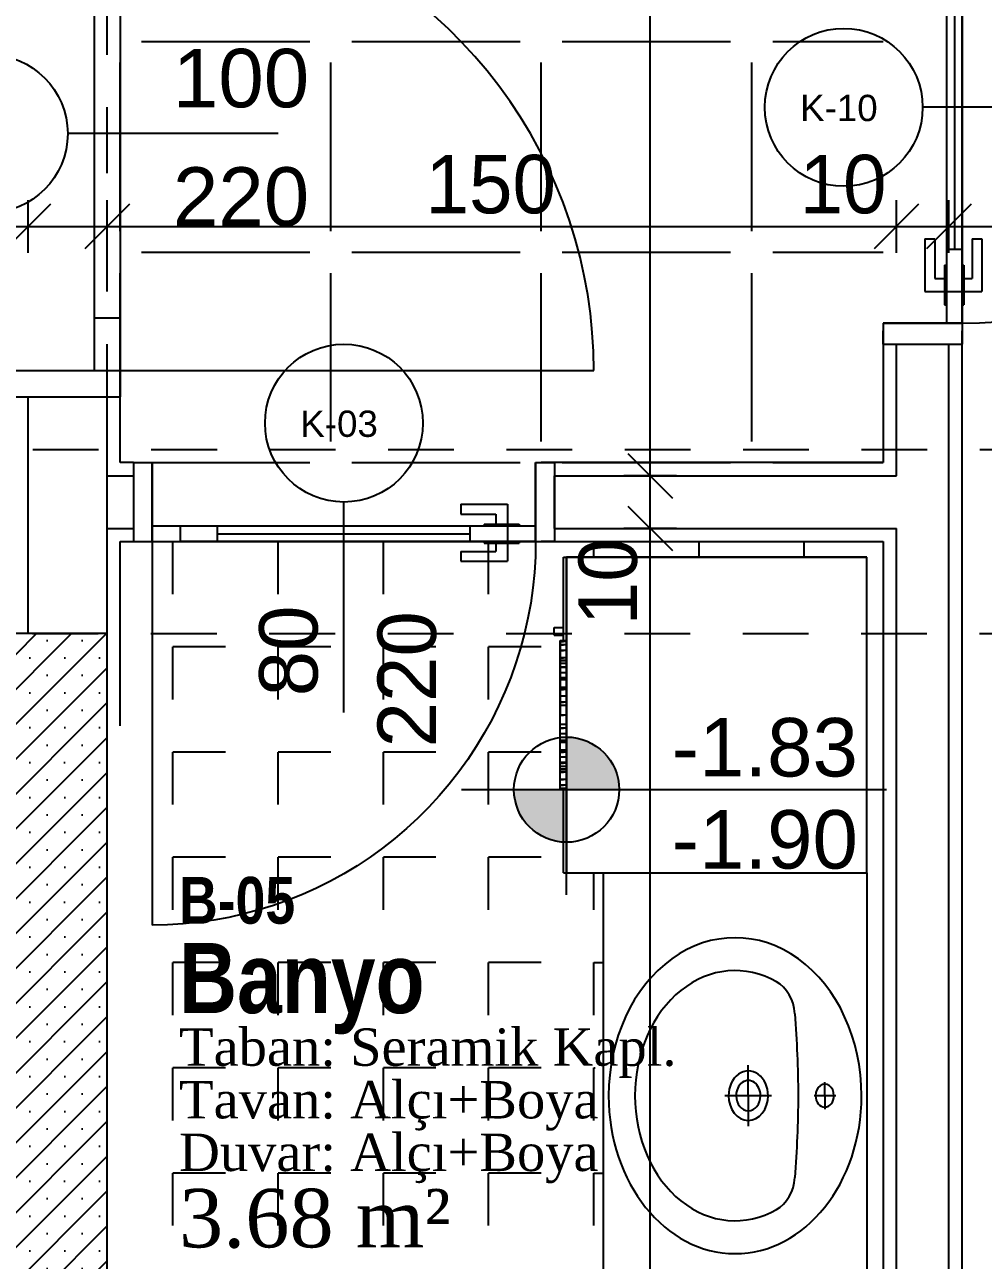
# Model space of a CAD drawing. Header units: metres. Extents: x -220 to 294, y -29 to 18.
# Drawn here: x -103.59 to -101.768, y 1.109 to 3.457 of the extents above; entities that cross this region are included whole.
import ezdxf

# ---------------------------------------------------------------- set-up
doc = ezdxf.new("R2010")
doc.units = ezdxf.units.M
doc.header["$MEASUREMENT"] = 0
doc.linetypes.add('HIDDEN2', pattern=[0.1875, 0.125, -0.0625])
for name, color, linetype in [('Aks', 7, 'Continuous'), ('Duvar', 7, 'Continuous'), ('Kapi_Pencere', 7, 'Continuous'), ('Kot', 7, 'Continuous'), ('Kutuphane', 7, 'Continuous'), ('Mahal', 7, 'Continuous'), ('Olculendirme', 7, 'Continuous'), ('Panel', 7, 'Continuous'), ('Tarama', 7, 'Continuous')]:
    doc.layers.add(name, color=color, linetype=linetype)
doc.styles.add('arial_1_18', font='arial.ttf', dxfattribs={"height": 0.2})
doc.styles.add('comic sans ms_1_18', font='comic.ttf', dxfattribs={"height": 0.2})
doc.styles.add('swis721 cn btbold_1_18', font='swisscb.ttf', dxfattribs={"height": 0.2})
doc.styles.add('times new roman tur_1_18', font='times.ttf', dxfattribs={"height": 0.2})

msp = doc.modelspace()

# ---------------------------------------------------------------- hatches: boundary and pattern name
at = {"layer": 'Kot', "linetype": 'Continuous', "lineweight": -3}
for points in [[(-102.4598, 2.0035), (-102.4605, 2.0147), (-102.4623, 2.0257), (-102.4654, 2.0365), (-102.4697, 2.0469), (-102.4752, 2.0567), (-102.4816, 2.0658), (-102.4891, 2.0742), (-102.4975, 2.0817), (-102.5066, 2.0882), (-102.5164, 2.0936), (-102.5268, 2.0979), (-102.5376, 2.101), (-102.5486, 2.1029), (-102.5598, 2.1035), (-102.5598, 2.0035)], [(-102.6598, 2.0035), (-102.6592, 1.9923), (-102.6573, 1.9812), (-102.6542, 1.9705), (-102.6499, 1.9601), (-102.6445, 1.9503), (-102.638, 1.9411), (-102.6305, 1.9328), (-102.6222, 1.9253), (-102.613, 1.9188), (-102.6032, 1.9134), (-102.5929, 1.9091), (-102.5821, 1.906), (-102.571, 1.9041), (-102.5598, 1.9035), (-102.5598, 2.0035)]]:
    msp.add_hatch(color=216, dxfattribs=at).paths.add_polyline_path(points)
at = {"layer": 'Panel', "linetype": 'Continuous', "lineweight": -3}
h = msp.add_hatch(dxfattribs=at)
h.set_pattern_fill('SACNCR', color=59, scale=0.5, style=0)
h.paths.add_polyline_path([(-103.683, -0.2), (-103.683, 2.3), (-103.433, 2.3), (-103.433, -0.2)])

# ---------------------------------------------------------------- linework, layer by layer
at = {"layer": 'Aks', "color": 248, "linetype": 'HIDDEN2', "lineweight": -3}
for points in [[(-103.433, -3.575), (-103.433, 12.0099)], [(-114.1492, 2.65), (-94.6957, 2.65)], [(-114.1498, 2.3), (-94.6957, 2.3)]]:
    msp.add_lwpolyline(points, dxfattribs=at)
at = {"layer": 'Duvar', "color": 187, "linetype": 'Continuous', "lineweight": -3}
for points in [[(-101.958, 2.85), (-101.958, 2.875)], [(-101.808, 2.85), (-101.808, 2.875)], [(-101.958, 2.85), (-101.958, 2.625)], [(-101.808, 2.5), (-101.808, 2.85)], [(-103.408, 2.75), (-103.408, 2.775)], [(-103.408, 2.65), (-103.408, 2.75)], [(-103.408, 2.625), (-103.408, 2.65)], [(-103.383, 2.625), (-103.408, 2.625)], [(-103.383, 2.625), (-103.358, 2.625)], [(-102.583, 2.625), (-102.608, 2.625)], [(-102.233, 2.625), (-102.583, 2.625)], [(-101.958, 2.625), (-102.233, 2.625)], [(-101.808, -0.025), (-101.808, 2.5)], [(-103.408, 2.125), (-103.408, 2.475)], [(-103.408, 2.475), (-103.383, 2.475)], [(-103.383, 2.475), (-103.358, 2.475)], [(-102.583, 2.475), (-102.608, 2.475)], [(-102.583, 2.475), (-102.233, 2.475)], [(-102.233, 2.475), (-101.958, 2.475)], [(-101.958, 2.475), (-101.958, -0.025)]]:
    msp.add_lwpolyline(points, dxfattribs=at)
at = {"layer": 'Duvar', "color": 166, "linetype": 'Continuous', "lineweight": -3}
for points in [[(-101.933, 2.6), (-101.933, 2.85)], [(-101.933, 2.85), (-101.833, 2.85)], [(-101.833, 2.5), (-101.833, 2.85)], [(-103.583, 2.65), (-103.583, 2.75)], [(-103.583, 2.75), (-103.433, 2.75)], [(-103.433, 2.65), (-103.433, 2.75)], [(-103.583, 2.3), (-103.583, 2.65)], [(-103.433, 2.6), (-103.433, 2.65)], [(-103.433, 2.6), (-103.383, 2.6)], [(-103.383, 2.6), (-103.383, 2.5)], [(-102.583, 2.6), (-102.233, 2.6)], [(-102.583, 2.5), (-102.583, 2.6)], [(-102.233, 2.6), (-101.933, 2.6)], [(-103.433, 2.3), (-103.433, 2.5)], [(-103.433, 2.5), (-103.383, 2.5)], [(-102.583, 2.5), (-102.233, 2.5)], [(-102.233, 2.5), (-101.933, 2.5)], [(-101.933, -0.05), (-101.933, 2.5)], [(-101.833, -0.05), (-101.833, 2.5)]]:
    msp.add_lwpolyline(points, dxfattribs=at)
at = {"layer": 'Kapi_Pencere', "color": 98, "linetype": 'Continuous', "lineweight": -3}
for points in [[(-101.808, 2.95), (-101.808, 3.65)], [(-103.458, 3.6), (-103.458, 2.9)], [(-103.408, 3.6), (-103.408, 2.9)], [(-101.838, 3.57), (-101.838, 3.03)], [(-101.8225, 3.57), (-101.8225, 3.03)], [(-101.808, 3.57), (-101.808, 3.03)], [(-102.7845, 3.4491), (-102.8112, 3.4737)], [(-102.7589, 3.4235), (-102.7845, 3.4491)], [(-102.7343, 3.3968), (-102.7589, 3.4235)], [(-102.7109, 3.3692), (-102.7343, 3.3968)], [(-102.6885, 3.3407), (-102.7109, 3.3692)], [(-102.6673, 3.3113), (-102.6885, 3.3407)], [(-102.6473, 3.281), (-102.6673, 3.3113)], [(-101.483, 3.3), (-101.883, 3.3)], [(-102.6286, 3.25), (-102.6473, 3.281)], [(-103.108, 3.25), (-103.508, 3.25)], [(-102.6111, 3.2183), (-102.6286, 3.25)], [(-102.5949, 3.1858), (-102.6111, 3.2183)], [(-102.58, 3.1528), (-102.5949, 3.1858)], [(-102.5665, 3.1191), (-102.58, 3.1528)], [(-102.5543, 3.085), (-102.5665, 3.1191)], [(-102.5435, 3.0504), (-102.5543, 3.085)], [(-102.5341, 3.0154), (-102.5435, 3.0504)], [(-101.8787, 3.05), (-101.8787, 2.95)], [(-101.8787, 3.05), (-101.86, 3.05)], [(-101.86, 3.05), (-101.86, 2.975)], [(-101.838, 3.03), (-101.838, 3)], [(-101.808, 3.03), (-101.838, 3.03)], [(-101.808, 3.03), (-101.808, 3)], [(-101.7892, 3.05), (-101.7705, 3.05)], [(-101.7892, 3.05), (-101.7892, 2.975)], [(-101.7705, 3.05), (-101.7705, 2.95)], [(-102.5262, 2.98), (-102.5341, 3.0154)], [(-101.8412, 3), (-101.8412, 2.9813)], [(-101.8412, 3), (-101.838, 3)], [(-101.838, 3), (-101.838, 2.9813)], [(-101.808, 3), (-101.8047, 3)], [(-101.808, 3), (-101.808, 2.9813)], [(-101.8047, 3), (-101.8047, 2.9813)], [(-102.5197, 2.9444), (-102.5262, 2.98)], [(-101.86, 2.975), (-101.8412, 2.975)], [(-101.8412, 2.9813), (-101.8412, 2.975)], [(-101.8412, 2.9813), (-101.838, 2.9813)], [(-101.8412, 2.975), (-101.8412, 2.9688)], [(-101.8412, 2.975), (-101.8412, 2.975)], [(-101.8412, 2.9688), (-101.8412, 2.9562)], [(-101.838, 2.9813), (-101.838, 2.975)], [(-101.838, 2.975), (-101.838, 2.9688)], [(-101.838, 2.9688), (-101.838, 2.9562)], [(-101.808, 2.9813), (-101.808, 2.975)], [(-101.808, 2.9813), (-101.8047, 2.9813)], [(-101.808, 2.975), (-101.808, 2.975)], [(-101.808, 2.975), (-101.808, 2.9688)], [(-101.808, 2.9688), (-101.808, 2.9562)], [(-101.8047, 2.9813), (-101.8047, 2.975)], [(-101.8047, 2.975), (-101.8047, 2.975)], [(-101.8047, 2.975), (-101.8047, 2.9688)], [(-101.8047, 2.975), (-101.7892, 2.975)], [(-101.8047, 2.9688), (-101.8047, 2.9562)], [(-102.5146, 2.9085), (-102.5197, 2.9444)], [(-101.8787, 2.95), (-101.8412, 2.95)], [(-101.8412, 2.9562), (-101.8412, 2.95)], [(-101.8412, 2.95), (-101.8412, 2.95)], [(-101.8412, 2.95), (-101.8412, 2.9437)], [(-101.8412, 2.9437), (-101.838, 2.9437)], [(-101.8412, 2.9437), (-101.8412, 2.925)], [(-101.838, 2.9562), (-101.838, 2.95)], [(-101.838, 2.95), (-101.838, 2.95)], [(-101.838, 2.95), (-101.838, 2.9437)], [(-101.838, 2.95), (-101.808, 2.95)], [(-101.838, 2.95), (-101.838, 2.89)], [(-101.838, 2.9437), (-101.838, 2.925)], [(-101.808, 2.9562), (-101.808, 2.95)], [(-101.808, 2.95), (-101.808, 2.95)], [(-101.808, 2.95), (-101.808, 2.9437)], [(-101.808, 2.89), (-101.808, 2.95)], [(-101.808, 2.9437), (-101.8047, 2.9437)], [(-101.808, 2.9437), (-101.808, 2.925)], [(-101.8047, 2.9562), (-101.8047, 2.95)], [(-101.8047, 2.95), (-101.8047, 2.95)], [(-101.8047, 2.95), (-101.8047, 2.9437)], [(-101.8047, 2.95), (-101.7705, 2.95)], [(-101.8047, 2.9437), (-101.8047, 2.925)], [(-101.8412, 2.925), (-101.838, 2.925)], [(-101.838, 2.925), (-101.838, 2.89)], [(-101.808, 2.925), (-101.8047, 2.925)], [(-101.808, 2.925), (-101.808, 2.89)], [(-103.458, 2.9), (-103.458, 2.8)], [(-103.458, 2.9), (-103.408, 2.9)], [(-103.408, 2.9), (-103.408, 2.8)], [(-102.5109, 2.8724), (-102.5146, 2.9085)], [(-101.958, 2.89), (-101.838, 2.89)], [(-101.958, 2.89), (-101.958, 2.85)], [(-101.808, 2.89), (-101.958, 2.89)], [(-101.838, 2.89), (-101.808, 2.89)], [(-101.808, 2.89), (-101.775, 2.8907)], [(-101.808, 2.89), (-101.808, 2.85)], [(-101.775, 2.8907), (-101.742, 2.8927)], [(-102.5087, 2.8362), (-102.5109, 2.8724)], [(-101.958, 2.85), (-101.808, 2.85)], [(-102.508, 2.8), (-102.5087, 2.8362)], [(-103.608, 2.8), (-103.458, 2.8)], [(-103.608, 2.8), (-103.408, 2.8)], [(-103.458, 2.8), (-103.408, 2.8)], [(-103.408, 2.8), (-103.408, 2.75)], [(-103.408, 2.8), (-102.508, 2.8)], [(-103.608, 2.75), (-103.408, 2.75)], [(-103.383, 2.625), (-103.383, 2.475)], [(-103.383, 2.625), (-103.3474, 2.625)], [(-103.3474, 2.625), (-103.3474, 2.505)], [(-103.3474, 2.475), (-103.3474, 2.625)], [(-102.6186, 2.625), (-102.6186, 2.505)], [(-102.6186, 2.625), (-102.583, 2.625)], [(-102.6186, 2.475), (-102.6186, 2.625)], [(-102.583, 2.625), (-102.583, 2.475)], [(-102.983, 2.15), (-102.983, 2.55)], [(-102.7608, 2.5457), (-102.6719, 2.5457)], [(-102.7608, 2.5457), (-102.7608, 2.527)], [(-102.6719, 2.5457), (-102.6719, 2.5082)], [(-102.7608, 2.527), (-102.6941, 2.527)], [(-102.6941, 2.527), (-102.6941, 2.5082)], [(-103.3474, 2.505), (-103.3474, 2.475)], [(-103.3474, 2.505), (-103.2941, 2.505)], [(-103.2941, 2.505), (-103.2941, 2.475)], [(-103.2941, 2.505), (-103.223, 2.505)], [(-103.223, 2.505), (-102.743, 2.505)], [(-103.223, 2.475), (-103.223, 2.505)], [(-103.223, 2.4895), (-102.743, 2.4895)], [(-102.743, 2.505), (-102.7163, 2.505)], [(-102.743, 2.475), (-102.743, 2.505)], [(-102.7163, 2.5082), (-102.6997, 2.5082)], [(-102.7163, 2.5082), (-102.7163, 2.505)], [(-102.7163, 2.505), (-102.6997, 2.505)], [(-102.6997, 2.5082), (-102.6941, 2.5082)], [(-102.6997, 2.5082), (-102.6997, 2.505)], [(-102.6997, 2.505), (-102.6941, 2.505)], [(-102.6941, 2.5082), (-102.6886, 2.5082)], [(-102.6941, 2.5082), (-102.6941, 2.5082)], [(-102.6941, 2.505), (-102.6886, 2.505)], [(-102.6886, 2.5082), (-102.6774, 2.5082)], [(-102.6886, 2.505), (-102.6774, 2.505)], [(-102.6774, 2.5082), (-102.6719, 2.5082)], [(-102.6774, 2.505), (-102.6719, 2.505)], [(-102.6719, 2.5082), (-102.6719, 2.5082)], [(-102.6719, 2.5082), (-102.6663, 2.5082)], [(-102.6719, 2.505), (-102.6719, 2.505)], [(-102.6719, 2.505), (-102.6663, 2.505)], [(-102.6719, 2.505), (-102.6719, 2.475)], [(-102.6719, 2.505), (-102.6186, 2.505)], [(-102.6663, 2.5082), (-102.6663, 2.505)], [(-102.6663, 2.5082), (-102.6497, 2.5082)], [(-102.6663, 2.505), (-102.6497, 2.505)], [(-102.6497, 2.5082), (-102.6497, 2.505)], [(-102.6497, 2.505), (-102.6186, 2.505)], [(-102.6186, 2.505), (-102.6186, 2.475)], [(-103.383, 2.475), (-103.3474, 2.475)], [(-103.3474, 2.475), (-103.2941, 2.475)], [(-103.3474, 2.475), (-103.3474, 1.7461)], [(-103.2941, 2.475), (-103.223, 2.475)], [(-102.6719, 2.475), (-103.2941, 2.475)], [(-103.223, 2.475), (-102.743, 2.475)], [(-102.743, 2.475), (-102.7163, 2.475)], [(-102.7163, 2.475), (-102.7163, 2.4718)], [(-102.7163, 2.475), (-102.6997, 2.475)], [(-102.7163, 2.4718), (-102.6997, 2.4718)], [(-102.6997, 2.475), (-102.6941, 2.475)], [(-102.6997, 2.475), (-102.6997, 2.4718)], [(-102.6997, 2.4718), (-102.6941, 2.4718)], [(-102.6941, 2.475), (-102.6941, 2.475)], [(-102.6941, 2.475), (-102.6886, 2.475)], [(-102.6941, 2.4718), (-102.6941, 2.4718)], [(-102.6941, 2.4718), (-102.6886, 2.4718)], [(-102.6941, 2.4718), (-102.6941, 2.4563)], [(-102.6886, 2.475), (-102.6774, 2.475)], [(-102.6886, 2.4718), (-102.6774, 2.4718)], [(-102.6774, 2.475), (-102.6719, 2.475)], [(-102.6774, 2.4718), (-102.6719, 2.4718)], [(-102.6719, 2.475), (-102.6719, 2.475)], [(-102.6719, 2.475), (-102.6663, 2.475)], [(-102.6186, 2.475), (-102.6719, 2.475)], [(-102.6719, 2.4718), (-102.6719, 2.4718)], [(-102.6719, 2.4718), (-102.6663, 2.4718)], [(-102.6719, 2.4718), (-102.6719, 2.4375)], [(-102.6663, 2.475), (-102.6663, 2.4718)], [(-102.6663, 2.475), (-102.6497, 2.475)], [(-102.6663, 2.4718), (-102.6497, 2.4718)], [(-102.6497, 2.475), (-102.6497, 2.4718)], [(-102.6497, 2.475), (-102.6186, 2.475)], [(-102.6186, 2.475), (-102.6191, 2.4457)], [(-102.6186, 2.475), (-102.583, 2.475)], [(-102.7608, 2.4563), (-102.7608, 2.4375)], [(-102.7608, 2.4563), (-102.6941, 2.4563)], [(-102.6191, 2.4457), (-102.6209, 2.4163)], [(-102.7608, 2.4375), (-102.6719, 2.4375)], [(-102.6209, 2.4163), (-102.6239, 2.3871)], [(-102.6239, 2.3871), (-102.628, 2.3581)], [(-102.628, 2.3581), (-102.6333, 2.3292)], [(-102.6333, 2.3292), (-102.6397, 2.3006)], [(-102.6397, 2.3006), (-102.6473, 2.2722)], [(-102.6473, 2.2722), (-102.6561, 2.2442)], [(-102.6561, 2.2442), (-102.6659, 2.2165)], [(-102.6659, 2.2165), (-102.6769, 2.1893)], [(-102.6769, 2.1893), (-102.6889, 2.1625)], [(-102.6889, 2.1625), (-102.702, 2.1363)], [(-102.702, 2.1363), (-102.7162, 2.1106)], [(-102.7162, 2.1106), (-102.7314, 2.0854)], [(-102.7314, 2.0854), (-102.7476, 2.0609)], [(-102.7476, 2.0609), (-102.7647, 2.0371)], [(-102.7647, 2.0371), (-102.7828, 2.014)], [(-102.7828, 2.014), (-102.8019, 1.9917)], [(-102.8019, 1.9917), (-102.8218, 1.9701)], [(-102.8425, 1.9493), (-102.8641, 1.9294)], [(-102.8218, 1.9701), (-102.8425, 1.9493)], [(-102.8641, 1.9294), (-102.8865, 1.9104)], [(-102.8865, 1.9104), (-102.9096, 1.8923)], [(-102.9096, 1.8923), (-102.9334, 1.8751)], [(-102.9579, 1.859), (-102.983, 1.8438)], [(-102.9334, 1.8751), (-102.9579, 1.859)], [(-102.983, 1.8438), (-103.0087, 1.8296)], [(-103.035, 1.8165), (-103.0617, 1.8044)], [(-103.0087, 1.8296), (-103.035, 1.8165)], [(-103.089, 1.7935), (-103.1166, 1.7836)], [(-103.0617, 1.8044), (-103.089, 1.7935)], [(-103.173, 1.7673), (-103.2016, 1.7608)], [(-103.1447, 1.7749), (-103.173, 1.7673)], [(-103.1166, 1.7836), (-103.1447, 1.7749)], [(-103.3181, 1.7467), (-103.3474, 1.7461)], [(-103.2888, 1.7485), (-103.3181, 1.7467)], [(-103.2596, 1.7514), (-103.2888, 1.7485)], [(-103.2305, 1.7556), (-103.2596, 1.7514)], [(-103.2016, 1.7608), (-103.2305, 1.7556)]]:
    msp.add_lwpolyline(points, dxfattribs=at)
for centre in [(-102.033, 3.3), (-103.658, 3.25), (-102.983, 2.7)]:
    msp.add_circle(centre, 0.15, dxfattribs=at)
at = {"layer": 'Kot', "color": 216, "linetype": 'Continuous', "lineweight": -3}
for points in [[(-102.5598, 1.8035), (-102.5598, 2.2035)], [(-102.7598, 2.0035), (-102.3598, 2.0035)], [(-102.3598, 2.0035), (-101.9518, 2.0035)]]:
    msp.add_lwpolyline(points, dxfattribs=at)
msp.add_circle((-102.5598, 2.0035), 0.1, dxfattribs=at)
at = {"layer": 'Kutuphane', "color": 253, "linetype": 'Continuous', "lineweight": -3}
for points in [[(-102.5657, 2.4453), (-101.9894, 2.4453)], [(-102.5657, 2.2863), (-102.5657, 2.4453)], [(-101.9894, 2.4453), (-102.5598, 2.4453)], [(-102.5598, 2.4453), (-102.5598, 1.8453)], [(-102.5598, 2.42), (-102.5598, 2.4453)], [(-101.9894, 1.8453), (-101.9894, 2.4453)], [(-102.5598, 2.2819), (-102.5598, 2.42)], [(-102.5598, 2.42), (-102.5598, 2.42)], [(-102.5598, 2.42), (-102.5598, 2.4016)], [(-102.5598, 2.4125), (-102.5598, 2.4121)], [(-102.5598, 2.4121), (-102.5598, 2.4125)], [(-102.5598, 2.4121), (-102.5598, 2.4109)], [(-102.5598, 2.4109), (-102.5598, 2.4121)], [(-102.5598, 2.4109), (-102.5598, 2.409)], [(-102.5598, 2.409), (-102.5598, 2.4109)], [(-102.5598, 2.409), (-102.5598, 2.4064)], [(-102.5598, 2.4064), (-102.5598, 2.409)], [(-102.5598, 2.4064), (-102.5598, 2.4031)], [(-102.5598, 2.4031), (-102.5598, 2.4064)], [(-102.5598, 2.4031), (-102.5598, 2.3994)], [(-102.5598, 2.3994), (-102.5598, 2.4031)], [(-102.5598, 2.3994), (-102.5598, 2.3952)], [(-102.5598, 2.3952), (-102.5598, 2.3994)], [(-102.5598, 2.3952), (-102.5598, 2.3908)], [(-102.5598, 2.3908), (-102.5598, 2.3952)], [(-102.5598, 2.3908), (-102.5598, 2.3863)], [(-102.5598, 2.3863), (-102.5598, 2.3908)], [(-102.5598, 2.3889), (-102.5598, 2.3836)], [(-102.5598, 2.3863), (-102.5598, 2.3817)], [(-102.5598, 2.3817), (-102.5598, 2.3863)], [(-102.5598, 2.3817), (-102.5598, 2.3773)], [(-102.5598, 2.3773), (-102.5598, 2.3817)], [(-102.5598, 2.3773), (-102.5598, 2.3731)], [(-102.5598, 2.3731), (-102.5598, 2.3773)], [(-102.5598, 2.3731), (-102.5598, 2.3694)], [(-102.5598, 2.3694), (-102.5598, 2.3731)], [(-102.5598, 2.371), (-102.5598, 2.331)], [(-102.5598, 2.3694), (-102.5598, 2.3661)], [(-102.5598, 2.3661), (-102.5598, 2.3694)], [(-102.5598, 2.3661), (-102.5598, 2.3635)], [(-102.5598, 2.3635), (-102.5598, 2.3661)], [(-102.5598, 2.3635), (-102.5598, 2.3616)], [(-102.5598, 2.3616), (-102.5598, 2.3635)], [(-102.5598, 2.3616), (-102.5598, 2.3604)], [(-102.5598, 2.3604), (-102.5598, 2.3616)], [(-102.5598, 2.3604), (-102.5598, 2.36)], [(-102.5598, 2.36), (-102.5598, 2.3604)], [(-102.5598, 2.3419), (-102.5598, 2.3415)], [(-102.5598, 2.3415), (-102.5598, 2.3419)], [(-102.5598, 2.3415), (-102.5598, 2.3403)], [(-102.5598, 2.3403), (-102.5598, 2.3415)], [(-102.5598, 2.3403), (-102.5598, 2.3384)], [(-102.5598, 2.3384), (-102.5598, 2.3403)], [(-102.5598, 2.3384), (-102.5598, 2.3358)], [(-102.5598, 2.3358), (-102.5598, 2.3384)], [(-102.5598, 2.3358), (-102.5598, 2.3325)], [(-102.5598, 2.3325), (-102.5598, 2.3358)], [(-102.5598, 2.3325), (-102.5598, 2.3288)], [(-102.5598, 2.3288), (-102.5598, 2.3325)], [(-102.5598, 2.3288), (-102.5598, 2.3246)], [(-102.5598, 2.3246), (-102.5598, 2.3288)], [(-102.5598, 2.3246), (-102.5598, 2.3202)], [(-102.5598, 2.3202), (-102.5598, 2.3246)], [(-102.5834, 2.3119), (-102.5657, 2.3119)], [(-102.5834, 2.2972), (-102.5834, 2.3119)], [(-102.5598, 2.3202), (-102.5598, 2.3157)], [(-102.5598, 2.3157), (-102.5598, 2.3202)], [(-102.5598, 2.313), (-102.5598, 2.3183)], [(-102.5598, 2.3157), (-102.5598, 2.3111)], [(-102.5598, 2.3111), (-102.5598, 2.3157)], [(-102.5598, 2.3111), (-102.5598, 2.3067)], [(-102.5598, 2.3067), (-102.5598, 2.3111)], [(-102.5598, 2.3067), (-102.5598, 2.3025)], [(-102.5598, 2.3025), (-102.5598, 2.3067)], [(-102.5598, 2.3025), (-102.5598, 2.2988)], [(-102.5598, 2.2988), (-102.5598, 2.3025)], [(-102.5834, 2.2972), (-102.5657, 2.2972)], [(-102.5718, 2.2763), (-102.5718, 2.287)], [(-102.5718, 2.2849), (-102.5718, 2.287)], [(-102.5718, 2.287), (-102.5598, 2.287)], [(-102.5718, 2.1453), (-102.5718, 2.287)], [(-102.5718, 2.287), (-102.5657, 2.287)], [(-102.5598, 2.2849), (-102.5718, 2.2849)], [(-102.5718, 2.2849), (-102.5718, 2.1453)], [(-102.5718, 2.2785), (-102.5718, 2.2849)], [(-102.5718, 2.2849), (-102.5657, 2.2849)], [(-102.5598, 2.2785), (-102.5718, 2.2785)], [(-102.5718, 2.2785), (-102.5718, 2.1453)], [(-102.5718, 2.2681), (-102.5718, 2.2785)], [(-102.5718, 2.2785), (-102.5657, 2.2785)], [(-102.5598, 2.3004), (-102.5598, 2.2819)], [(-102.5598, 2.2988), (-102.5598, 2.2955)], [(-102.5598, 2.2955), (-102.5598, 2.2988)], [(-102.5598, 2.2955), (-102.5598, 2.2929)], [(-102.5598, 2.2929), (-102.5598, 2.2955)], [(-102.5598, 2.2929), (-102.5598, 2.291)], [(-102.5598, 2.291), (-102.5598, 2.2929)], [(-102.5598, 2.291), (-102.5598, 2.2898)], [(-102.5598, 2.2898), (-102.5598, 2.291)], [(-102.5598, 2.2898), (-102.5598, 2.2894)], [(-102.5598, 2.2894), (-102.5598, 2.2898)], [(-102.5598, 2.287), (-102.5598, 2.2849)], [(-102.5598, 2.1453), (-102.5598, 2.287)], [(-102.5598, 2.2849), (-102.5598, 2.1453)], [(-102.5598, 2.2849), (-102.5598, 2.2785)], [(-102.5598, 2.2819), (-102.5598, 2.2819)], [(-102.5598, 1.8453), (-102.5598, 2.2819)], [(-102.5598, 2.2785), (-102.5598, 2.1453)], [(-102.5598, 2.2785), (-102.5598, 2.2681)], [(-102.5718, 2.2763), (-102.5718, 2.2455)], [(-102.5598, 2.2681), (-102.5718, 2.2681)], [(-102.5718, 2.2681), (-102.5718, 2.1453)], [(-102.5718, 2.2539), (-102.5718, 2.2681)], [(-102.5718, 2.2681), (-102.5657, 2.2681)], [(-102.5598, 2.2681), (-102.5598, 2.1453)], [(-102.5598, 2.2681), (-102.5598, 2.2539)], [(-102.5598, 2.2539), (-102.5718, 2.2539)], [(-102.5718, 2.2539), (-102.5718, 2.1453)], [(-102.5718, 2.2364), (-102.5718, 2.2539)], [(-102.5718, 2.2539), (-102.5657, 2.2539)], [(-102.5718, 2.2417), (-102.5718, 2.2496)], [(-102.5718, 2.248), (-102.5718, 2.2496)], [(-102.5718, 2.2496), (-102.5598, 2.2496)], [(-102.5718, 2.1453), (-102.5718, 2.2496)], [(-102.5598, 2.248), (-102.5718, 2.248)], [(-102.5718, 2.248), (-102.5718, 2.1453)], [(-102.5718, 2.2433), (-102.5718, 2.248)], [(-102.5718, 2.1995), (-102.5718, 2.2455)], [(-102.5598, 2.2433), (-102.5718, 2.2433)], [(-102.5718, 2.2433), (-102.5718, 2.1453)], [(-102.5718, 2.2356), (-102.5718, 2.2433)], [(-102.5718, 2.2191), (-102.5718, 2.2417)], [(-102.5598, 2.2364), (-102.5718, 2.2364)], [(-102.5718, 2.2364), (-102.5718, 2.1453)], [(-102.5718, 2.2162), (-102.5718, 2.2364)], [(-102.5718, 2.2364), (-102.5657, 2.2364)], [(-102.5598, 2.2356), (-102.5718, 2.2356)], [(-102.5718, 2.2356), (-102.5718, 2.1453)], [(-102.5718, 2.2252), (-102.5718, 2.2356)], [(-102.5598, 2.2539), (-102.5598, 2.1453)], [(-102.5598, 2.2539), (-102.5598, 2.2364)], [(-102.5598, 2.2496), (-102.5598, 2.248)], [(-102.5598, 2.1453), (-102.5598, 2.2496)], [(-102.5598, 2.248), (-102.5598, 2.1453)], [(-102.5598, 2.248), (-102.5598, 2.2433)], [(-102.5598, 2.2433), (-102.5598, 2.1453)], [(-102.5598, 2.2433), (-102.5598, 2.2356)], [(-102.5598, 2.2364), (-102.5598, 2.1453)], [(-102.5598, 2.2364), (-102.5598, 2.2162)], [(-102.5598, 2.2356), (-102.5598, 2.1453)], [(-102.5598, 2.2356), (-102.5598, 2.2252)], [(-102.5598, 2.2252), (-102.5718, 2.2252)], [(-102.5718, 2.2252), (-102.5718, 2.1453)], [(-102.5718, 2.2124), (-102.5718, 2.2252)], [(-102.5718, 2.1852), (-102.5718, 2.2191)], [(-102.5598, 2.2162), (-102.5718, 2.2162)], [(-102.5718, 2.2162), (-102.5718, 2.1453)], [(-102.5718, 2.1938), (-102.5718, 2.2162)], [(-102.5718, 2.2162), (-102.5657, 2.2162)], [(-102.5598, 2.2124), (-102.5718, 2.2124)], [(-102.5718, 2.2124), (-102.5718, 2.1453)], [(-102.5718, 2.1974), (-102.5718, 2.2124)], [(-102.5598, 2.2252), (-102.5598, 2.1453)], [(-102.5598, 2.2252), (-102.5598, 2.2124)], [(-102.5598, 2.2162), (-102.5598, 2.1453)], [(-102.5598, 2.2162), (-102.5598, 2.1938)], [(-102.5598, 2.2124), (-102.5598, 2.1453)], [(-102.5598, 2.2124), (-102.5598, 2.1974)], [(-102.5718, 2.1453), (-102.5718, 2.1995)], [(-102.5598, 2.1974), (-102.5718, 2.1974)], [(-102.5718, 2.1974), (-102.5718, 2.1453)], [(-102.5718, 2.181), (-102.5718, 2.1974)], [(-102.5598, 2.1938), (-102.5718, 2.1938)], [(-102.5718, 2.1938), (-102.5718, 2.1453)], [(-102.5718, 2.1699), (-102.5718, 2.1938)], [(-102.5718, 2.1938), (-102.5657, 2.1938)], [(-102.5718, 2.1453), (-102.5718, 2.1852)], [(-102.5598, 2.1974), (-102.5598, 2.1453)], [(-102.5598, 2.1974), (-102.5598, 2.181)], [(-102.5598, 2.1938), (-102.5598, 2.1453)], [(-102.5598, 2.1938), (-102.5598, 2.1699)], [(-102.5598, 2.181), (-102.5718, 2.181)], [(-102.5718, 2.181), (-102.5718, 2.1453)], [(-102.5718, 2.1634), (-102.5718, 2.181)], [(-102.5598, 2.1699), (-102.5718, 2.1699)], [(-102.5718, 2.1699), (-102.5718, 2.1453)], [(-102.5718, 2.1699), (-102.5657, 2.1699)], [(-102.5598, 2.1634), (-102.5718, 2.1634)], [(-102.5718, 2.1634), (-102.5718, 2.1453)], [(-102.5598, 2.181), (-102.5598, 2.1453)], [(-102.5598, 2.181), (-102.5598, 2.1634)], [(-102.5598, 2.1699), (-102.5598, 2.1453)], [(-102.5598, 2.1634), (-102.5598, 2.1453)], [(-102.5718, 2.091), (-102.5718, 2.1453)], [(-102.5718, 2.1053), (-102.5718, 2.1453)], [(-102.5598, 2.1453), (-102.5718, 2.1453)], [(-102.5718, 2.1206), (-102.5718, 2.1453)], [(-102.5718, 2.0968), (-102.5718, 2.1453)], [(-102.5718, 2.0744), (-102.5718, 2.1453)], [(-102.5718, 2.0541), (-102.5718, 2.1453)], [(-102.5718, 2.0367), (-102.5718, 2.1453)], [(-102.5718, 2.0225), (-102.5718, 2.1453)], [(-102.5718, 2.012), (-102.5718, 2.1453)], [(-102.5718, 2.0056), (-102.5718, 2.1453)], [(-102.5718, 2.0035), (-102.5718, 2.1453)], [(-102.5718, 2.1271), (-102.5718, 2.1453)], [(-102.5718, 2.1096), (-102.5718, 2.1453)], [(-102.5718, 2.0931), (-102.5718, 2.1453)], [(-102.5718, 2.0782), (-102.5718, 2.1453)], [(-102.5718, 2.0653), (-102.5718, 2.1453)], [(-102.5718, 2.0549), (-102.5718, 2.1453)], [(-102.5718, 2.0472), (-102.5718, 2.1453)], [(-102.5718, 2.0425), (-102.5718, 2.1453)], [(-102.5718, 2.0409), (-102.5718, 2.1453)], [(-102.5718, 2.1453), (-102.5657, 2.1453)], [(-102.5598, 2.1453), (-102.5598, 2.1206)], [(-102.5598, 2.0968), (-102.5598, 2.1453)], [(-102.5598, 2.0744), (-102.5598, 2.1453)], [(-102.5598, 2.0541), (-102.5598, 2.1453)], [(-102.5598, 2.0367), (-102.5598, 2.1453)], [(-102.5598, 2.0225), (-102.5598, 2.1453)], [(-102.5598, 2.012), (-102.5598, 2.1453)], [(-102.5598, 2.0056), (-102.5598, 2.1453)], [(-102.5598, 2.0035), (-102.5598, 2.1453)], [(-102.5598, 2.1453), (-102.5598, 2.1271)], [(-102.5598, 2.1096), (-102.5598, 2.1453)], [(-102.5598, 2.0931), (-102.5598, 2.1453)], [(-102.5598, 2.0782), (-102.5598, 2.1453)], [(-102.5598, 2.0653), (-102.5598, 2.1453)], [(-102.5598, 2.0549), (-102.5598, 2.1453)], [(-102.5598, 2.0472), (-102.5598, 2.1453)], [(-102.5598, 2.0425), (-102.5598, 2.1453)], [(-102.5598, 2.0409), (-102.5598, 2.1453)], [(-102.5598, 2.1271), (-102.5718, 2.1271)], [(-102.5718, 2.1096), (-102.5718, 2.1271)], [(-102.5598, 2.1206), (-102.5718, 2.1206)], [(-102.5718, 2.0968), (-102.5718, 2.1206)], [(-102.5718, 2.1206), (-102.5657, 2.1206)], [(-102.5598, 2.1271), (-102.5598, 2.1096)], [(-102.5598, 2.1206), (-102.5598, 2.0968)], [(-102.5598, 2.1096), (-102.5718, 2.1096)], [(-102.5718, 2.0931), (-102.5718, 2.1096)], [(-102.5718, 2.0715), (-102.5718, 2.1053)], [(-102.5598, 2.0968), (-102.5718, 2.0968)], [(-102.5718, 2.0744), (-102.5718, 2.0968)], [(-102.5718, 2.0968), (-102.5657, 2.0968)], [(-102.5598, 2.0931), (-102.5718, 2.0931)], [(-102.5718, 2.0782), (-102.5718, 2.0931)], [(-102.5718, 2.045), (-102.5718, 2.091)], [(-102.5598, 2.0912), (-102.5598, 2.1109)], [(-102.5598, 2.1109), (-102.5598, 2.1109)], [(-102.5598, 2.0912), (-102.5598, 2.1109)], [(-102.5598, 2.1096), (-102.5598, 2.0931)], [(-102.5598, 2.0968), (-102.5598, 2.0744)], [(-102.5598, 2.0931), (-102.5598, 2.0782)], [(-102.5598, 2.0912), (-102.5598, 2.0912)], [(-102.5598, 2.0782), (-102.5718, 2.0782)], [(-102.5718, 2.0653), (-102.5718, 2.0782)], [(-102.5598, 2.0744), (-102.5718, 2.0744)], [(-102.5718, 2.0541), (-102.5718, 2.0744)], [(-102.5718, 2.0744), (-102.5657, 2.0744)], [(-102.5718, 2.0488), (-102.5718, 2.0715)], [(-102.5598, 2.0698), (-102.5598, 2.0895)], [(-102.5598, 2.0895), (-102.5598, 2.0895)], [(-102.5598, 2.0698), (-102.5598, 2.0895)], [(-102.5598, 2.0782), (-102.5598, 2.0653)], [(-102.5598, 2.0744), (-102.5598, 2.0541)], [(-102.5598, 2.0698), (-102.5598, 2.0698)], [(-102.5598, 2.0653), (-102.5718, 2.0653)], [(-102.5718, 2.0549), (-102.5718, 2.0653)], [(-102.5598, 2.0549), (-102.5718, 2.0549)], [(-102.5718, 2.0472), (-102.5718, 2.0549)], [(-102.5598, 2.0541), (-102.5718, 2.0541)], [(-102.5718, 2.0367), (-102.5718, 2.0541)], [(-102.5718, 2.0541), (-102.5657, 2.0541)], [(-102.5718, 2.0409), (-102.5718, 2.0488)], [(-102.5598, 2.0472), (-102.5718, 2.0472)], [(-102.5718, 2.0425), (-102.5718, 2.0472)], [(-102.5718, 2.0143), (-102.5718, 2.045)], [(-102.5598, 2.0653), (-102.5598, 2.0549)], [(-102.5598, 2.0549), (-102.5598, 2.0472)], [(-102.5598, 2.0541), (-102.5598, 2.0367)], [(-102.5598, 2.0472), (-102.5598, 2.0425)], [(-102.5598, 2.0425), (-102.5718, 2.0425)], [(-102.5718, 2.0409), (-102.5718, 2.0425)], [(-102.5598, 2.0409), (-102.5718, 2.0409)], [(-102.5598, 2.0367), (-102.5718, 2.0367)], [(-102.5718, 2.0225), (-102.5718, 2.0367)], [(-102.5718, 2.0367), (-102.5657, 2.0367)], [(-102.5598, 2.0225), (-102.5718, 2.0225)], [(-102.5718, 2.012), (-102.5718, 2.0225)], [(-102.5718, 2.0225), (-102.5657, 2.0225)], [(-102.5598, 2.0425), (-102.5598, 2.0409)], [(-102.5598, 2.0367), (-102.5598, 2.0225)], [(-102.5598, 2.0225), (-102.5598, 2.012)], [(-102.5718, 2.0035), (-102.5718, 2.0143)], [(-102.5598, 2.012), (-102.5718, 2.012)], [(-102.5718, 2.0056), (-102.5718, 2.012)], [(-102.5718, 2.012), (-102.5657, 2.012)], [(-102.5598, 2.0056), (-102.5718, 2.0056)], [(-102.5718, 2.0035), (-102.5718, 2.0056)], [(-102.5598, 2.0035), (-102.5718, 2.0035)], [(-102.5657, 1.8453), (-102.5657, 2.0034)], [(-102.5598, 2.012), (-102.5598, 2.0056)], [(-102.5598, 2.0056), (-102.5598, 2.0035)], [(-102.5598, 1.8892), (-102.5598, 1.991)], [(-102.5598, 1.991), (-102.5598, 1.991)], [(-102.5598, 1.8892), (-102.5598, 1.991)], [(-102.5598, 1.8892), (-102.5598, 1.8892)], [(-102.5657, 1.8453), (-101.9894, 1.8453)], [(-102.5598, 1.8453), (-101.9894, 1.8453)], [(-102.4894, 0.9953), (-102.4894, 1.8453)], [(-102.4894, 1.8453), (-101.9894, 1.8453)], [(-101.9894, 1.8453), (-101.9894, 0.9953)], [(-102.2144, 1.422), (-102.2144, 1.48)], [(-102.0691, 1.422), (-102.0691, 1.4478)], [(-102.17, 1.422), (-102.2588, 1.422)], [(-102.2144, 1.422), (-102.2144, 1.364)], [(-102.0483, 1.422), (-102.0892, 1.422)], [(-102.0691, 1.422), (-102.0691, 1.3962)]]:
    msp.add_lwpolyline(points, dxfattribs=at)
for centre, major_axis, start_param, end_param in [((-102.2395, 1.422), (0, -0.3002), -4.712389, -1.570796), ((-102.2395, 1.422), (0, -0.2377), -3.568867, -1.570796), ((-102.1855, 1.57), (0, -0.0751), -4.608874, -3.568867), ((-103.3267, 1.422), (0, -1.5075), -4.712389, -4.608874), ((-102.2144, 1.422), (0, -0.0469), -4.712389, -1.570796), ((-102.2144, 1.422), (0, -0.0288), -4.712389, -1.570796), ((-102.0691, 1.422), (0, -0.0219), -4.712389, -1.570796), ((-102.2395, 1.422), (0, -0.3002), -1.570796, 1.570796), ((-102.2395, 1.422), (0, -0.2377), -1.570796, 0.427275), ((-102.2144, 1.422), (0, -0.0469), -1.570796, 1.570796), ((-102.2144, 1.422), (0, -0.0288), -1.570796, 1.570796), ((-103.3267, 1.422), (0, -1.5075), 1.467282, 1.570796), ((-102.0691, 1.422), (0, -0.0219), -1.570796, 1.570796), ((-102.1855, 1.274), (0, -0.0751), 0.427275, 1.467282)]:
    msp.add_ellipse(centre, major_axis=major_axis, ratio=0.801017, start_param=start_param, end_param=end_param, dxfattribs=at)
at = {"layer": 'Olculendirme', "color": 47, "linetype": 'Continuous', "lineweight": -3}
for points in [[(-102.4011, -0.28), (-102.4011, 8.58)], [(-103.583, 3.0236), (-103.583, 3.1236)], [(-103.433, 3.0236), (-103.433, 3.1236)], [(-101.933, 3.0236), (-101.933, 3.1236)], [(-101.833, 3.0236), (-101.833, 3.1236)], [(-113.263, 3.0736), (-98.9542, 3.0736)], [(-102.3511, 2.6), (-102.4511, 2.6)], [(-102.3511, 2.5), (-102.4511, 2.5)]]:
    msp.add_lwpolyline(points, dxfattribs=at)
at = {"layer": 'Olculendirme', "color": 59, "linetype": 'Continuous', "lineweight": -3}
for points in [[(-103.5406, 3.116), (-103.6254, 3.0312)], [(-103.3906, 3.116), (-103.4754, 3.0312)], [(-101.8906, 3.116), (-101.9754, 3.0312)], [(-101.7906, 3.116), (-101.8754, 3.0312)], [(-102.4435, 2.6424), (-102.3586, 2.5576)], [(-102.4435, 2.5424), (-102.3586, 2.4576)]]:
    msp.add_lwpolyline(points, dxfattribs=at)
at = {"layer": 'Panel', "color": 177, "linetype": 'Continuous', "lineweight": -3}
for points in [[(-103.433, 2.3), (-103.683, 2.3)], [(-103.433, -0.2), (-103.433, 2.3)]]:
    msp.add_lwpolyline(points, dxfattribs=at)
at = {"layer": 'Tarama', "color": 133, "linetype": 'Continuous', "lineweight": -3}
for points in [[(-103.368, 3.425), (-103.048, 3.425)], [(-102.968, 3.425), (-102.648, 3.425)], [(-102.568, 3.425), (-102.248, 3.425)], [(-102.168, 3.425), (-101.958, 3.425)], [(-103.408, 3.065), (-103.408, 3.385)], [(-103.008, 3.065), (-103.008, 3.385)], [(-102.608, 3.065), (-102.608, 3.385)], [(-102.208, 3.065), (-102.208, 3.385)], [(-103.368, 3.025), (-103.048, 3.025)], [(-102.968, 3.025), (-102.648, 3.025)], [(-102.568, 3.025), (-102.248, 3.025)], [(-102.168, 3.025), (-101.958, 3.025)], [(-103.408, 2.665), (-103.408, 2.985)], [(-103.008, 2.665), (-103.008, 2.985)], [(-102.608, 2.665), (-102.608, 2.985)], [(-102.208, 2.665), (-102.208, 2.985)], [(-103.368, 2.625), (-103.048, 2.625)], [(-102.968, 2.625), (-102.648, 2.625)], [(-102.568, 2.625), (-102.248, 2.625)], [(-102.168, 2.625), (-101.958, 2.625)], [(-103.308, 2.375), (-103.308, 2.475)], [(-103.108, 2.375), (-103.108, 2.475)], [(-102.908, 2.375), (-102.908, 2.475)], [(-102.708, 2.375), (-102.708, 2.475)], [(-102.508, 2.4453), (-102.508, 2.475)], [(-102.308, 2.4453), (-102.308, 2.475)], [(-102.108, 2.4453), (-102.108, 2.475)], [(-103.208, 2.275), (-103.308, 2.275)], [(-103.308, 2.175), (-103.308, 2.275)], [(-103.008, 2.275), (-103.108, 2.275)], [(-103.108, 2.175), (-103.108, 2.275)], [(-102.808, 2.275), (-102.908, 2.275)], [(-102.908, 2.175), (-102.908, 2.275)], [(-102.608, 2.275), (-102.708, 2.275)], [(-102.708, 2.175), (-102.708, 2.275)], [(-103.208, 2.075), (-103.308, 2.075)], [(-103.308, 1.975), (-103.308, 2.075)], [(-103.008, 2.075), (-103.108, 2.075)], [(-103.108, 1.975), (-103.108, 2.075)], [(-102.808, 2.075), (-102.908, 2.075)], [(-102.908, 1.975), (-102.908, 2.075)], [(-102.608, 2.075), (-102.708, 2.075)], [(-102.708, 1.975), (-102.708, 2.075)], [(-103.208, 1.875), (-103.308, 1.875)], [(-103.308, 1.775), (-103.308, 1.875)], [(-103.008, 1.875), (-103.108, 1.875)], [(-103.108, 1.775), (-103.108, 1.875)], [(-102.808, 1.875), (-102.908, 1.875)], [(-102.908, 1.775), (-102.908, 1.875)], [(-102.608, 1.875), (-102.708, 1.875)], [(-102.708, 1.775), (-102.708, 1.875)], [(-102.508, 1.775), (-102.508, 1.8453)], [(-103.208, 1.675), (-103.308, 1.675)], [(-103.308, 1.575), (-103.308, 1.675)], [(-103.008, 1.675), (-103.108, 1.675)], [(-103.108, 1.575), (-103.108, 1.675)], [(-102.808, 1.675), (-102.908, 1.675)], [(-102.908, 1.575), (-102.908, 1.675)], [(-102.608, 1.675), (-102.708, 1.675)], [(-102.708, 1.575), (-102.708, 1.675)], [(-102.508, 1.675), (-102.4894, 1.675)], [(-102.508, 1.575), (-102.508, 1.675)], [(-103.208, 1.475), (-103.308, 1.475)], [(-103.308, 1.375), (-103.308, 1.475)], [(-103.008, 1.475), (-103.108, 1.475)], [(-103.108, 1.375), (-103.108, 1.475)], [(-102.808, 1.475), (-102.908, 1.475)], [(-102.908, 1.375), (-102.908, 1.475)], [(-102.608, 1.475), (-102.708, 1.475)], [(-102.708, 1.375), (-102.708, 1.475)], [(-102.508, 1.475), (-102.5052, 1.475)], [(-102.508, 1.375), (-102.508, 1.475)], [(-103.208, 1.275), (-103.308, 1.275)], [(-103.308, 1.175), (-103.308, 1.275)], [(-103.008, 1.275), (-103.108, 1.275)], [(-103.108, 1.175), (-103.108, 1.275)], [(-102.808, 1.275), (-102.908, 1.275)], [(-102.908, 1.175), (-102.908, 1.275)], [(-102.608, 1.275), (-102.708, 1.275)], [(-102.708, 1.175), (-102.708, 1.275)], [(-102.508, 1.275), (-102.4894, 1.275)], [(-102.508, 1.175), (-102.508, 1.275)]]:
    msp.add_lwpolyline(points, dxfattribs=at)

# ---------------------------------------------------------------- texts
at = {"layer": 'Kapi_Pencere', "color": 98, "linetype": 'Continuous', "lineweight": -3, "style": 'arial_1_18'}
for s, height, p in [('100', 0.11111, (-103.308, 3.3)), ('K-10', 0.05, (-102.116, 3.2738)), ('220', 0.11111, (-103.308, 3.075)), ('K-03', 0.05, (-103.066, 2.6738))]:
    msp.add_text(s, height=height, dxfattribs=at).set_placement(p)
for s, p in [('80', (-103.033, 2.1808)), ('220', (-102.808, 2.0837))]:
    msp.add_text(s, height=0.11111, rotation=90, dxfattribs=at).set_placement(p)
at = {"layer": 'Kot', "color": 19, "linetype": 'Continuous', "lineweight": -3, "style": 'arial_1_18'}
for s, p in [('-1.83', (-102.3598, 2.0285)), ('-1.90', (-102.3598, 1.8535))]:
    msp.add_text(s, height=0.11111, dxfattribs=at).set_placement(p)
at = {"layer": 'Mahal', "color": 15, "linetype": 'Continuous', "lineweight": -3, "style": 'swis721 cn btbold_1_18'}
for s, height, p in [('B-05', 0.08889, (-103.2963, 1.7488)), ('Banyo', 0.13333, (-103.2963, 1.5788))]:
    msp.add_text(s, height=height, dxfattribs=at).set_placement(p)
at = {"layer": 'Mahal', "color": 58, "linetype": 'Continuous', "lineweight": -3, "style": 'times new roman tur_1_18'}
for s, p in [('Taban: Seramik Kapl.', (-103.2963, 1.4788)), ('Tavan: Alçı+Boya', (-103.2963, 1.3788)), ('Duvar: Alçı+Boya', (-103.2963, 1.2788))]:
    msp.add_text(s, height=0.071111, dxfattribs=at).set_placement(p)
at = {"layer": 'Mahal', "color": 38, "linetype": 'Continuous', "lineweight": -3, "style": 'times new roman tur_1_18'}
msp.add_text('3.68 m²', height=0.11111, dxfattribs=at).set_placement((-103.2963, 1.1338))
at = {"layer": 'Olculendirme', "color": 19, "linetype": 'Continuous', "lineweight": -3, "style": 'comic sans ms_1_18'}
for s, p in [('150', (-102.8279, 3.0986)), ('10', (-102.117, 3.0986))]:
    msp.add_text(s, height=0.11111, dxfattribs=at).set_placement(p)
msp.add_text('10', height=0.11111, rotation=90, dxfattribs=at).set_placement((-102.4261, 2.316))

doc.saveas('drawing.dxf')
